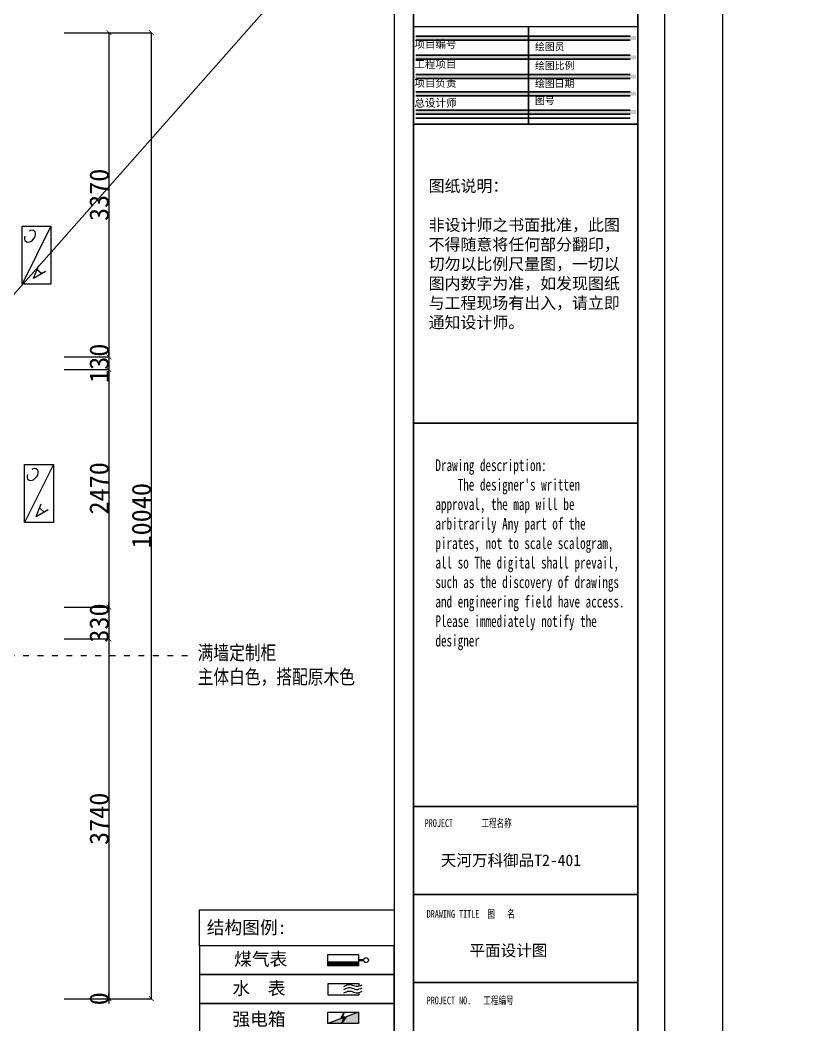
# Model space of a CAD drawing. Header units: millimetres. Extents: x -113526 to 211532, y -79714 to 28306.
# Drawn here: x 166026 to 174315, y -13352 to -2909 of the extents above; entities that cross this region are included whole.
import ezdxf

# ---------------------------------------------------------------- set-up
doc = ezdxf.new("R2010")
doc.units = ezdxf.units.MM
doc.header["$PDMODE"] = 35
doc.linetypes.add('ACAD_ISO03W100', pattern=[30, 12, -18])
for name, color, linetype in [('$Longfin_AP_HATCH', 1, 'Continuous'), ('10线框', 8, 'Continuous'), ('1A- 图框图例', 4, 'Continuous'), ('文本层', 3, 'Continuous')]:
    doc.layers.add(name, color=color, linetype=linetype)
doc.styles.get("Standard").update_dxf_attribs({"font": 'txt', "bigfont": 'gbcbig.shx'})
doc.styles.add('TXT', font='txt.shx', dxfattribs={"bigfont": 'hztxt.shx'})
doc.styles.add('宋体', font='', dxfattribs={"width": 0.7})
doc.styles.add('标准', font='simhei.ttf')
doc.styles.add('黑体', font='simhei.ttf', dxfattribs={"width": 0.8})
doc.styles.get('宋体').set_extended_font_data('新宋体')
doc.dimstyles.new('50', dxfattribs={"dimtxt": 120, "dimasz": 50, "dimexe": 1, "dimexo": 1, "dimgap": 1, "dimtad": 1, "dimdec": 0, "dimtxsty": '标准', "dimblk": 'ARCHTICK', "dimcen": 0, "dimdle": 1, "dimclrd": 157, "dimclre": 157, "dimclrt": 40, "dimadec": 0, "dimazin": 0, "dimtfac": 1, "dimtdec": 0, "dimtix": 1, "dimtmove": 2, "dimatfit": 3, "dimldrblk": 'DOT', "dimfxl": 100, "dimarcsym": 0})
doc.dimstyles.new('A3 HBA_80', dxfattribs={"dimscale": 80, "dimtxt": 2, "dimasz": 0.03, "dimexe": 2, "dimexo": 2.5, "dimgap": 0.6, "dimtad": 1, "dimdec": 0, "dimzin": 0, "dimdsep": 46, "dimtxsty": '标准', "dimblk": 'HBA_DIMENSION_TICK', "dimcen": 0, "dimclrd": 1, "dimclre": 1, "dimclrt": 2, "dimadec": 0, "dimazin": 0, "dimtfac": 1, "dimtdec": 0, "dimtix": 1, "dimtmove": 2, "dimatfit": 3, "dimldrblk": 'DOT', "dimfxl": 1, "dimtvp": 1, "dimtolj": 1, "dimtzin": 0, "dimarcsym": 0})

# ---------------------------------------------------------------- blocks, each defined once
blk = doc.blocks.new('图框')
at = {"layer": '10线框', "color": 4}
blk.add_lwpolyline([(320670.1, -86662.1), (301520.2, -86662.1), (301520.2, -100261.8), (320670.1, -100261.8)], close=True, dxfattribs=at)
blk = doc.blocks.new('shuibiao')
at = {"layer": '1A- 图框图例', "color": 8, "lineweight": -2}
for p, q in [((309795, -107743), (309795, -107627)), ((309795, -107627), (310105, -107627)), ((310105, -107627), (310105, -107647)), ((310105, -107743), (309795, -107743)), ((310105, -107725), (310105, -107743))]:
    blk.add_line(p, q, dxfattribs=at)
for points in [[(309954, -107656), (309971, -107646), (310002, -107629), (310046, -107644), (310090, -107660), (310120, -107647), (310140, -107639)], [(309954, -107687), (309971, -107677), (310002, -107660), (310046, -107676), (310090, -107692), (310120, -107679), (310140, -107670)], [(309954, -107722), (309971, -107713), (310002, -107695), (310046, -107711), (310090, -107727), (310120, -107714), (310140, -107705)]]:
    blk.add_open_spline(points, degree=3, knots=[0, 0, 0, 0, 0.898013, 1.646071, 2.131125, 3.143995, 3.143995, 3.143995, 3.143995], dxfattribs=at)
blk = doc.blocks.new('qiangdian')
at = {"layer": '1A- 图框图例'}
blk.add_hatch(color=8, dxfattribs=at).paths.add_polyline_path([(310102, -107916), (309977, -107963), (309931, -108032), (309955, -107974), (309947, -107974), (309792, -108032), (310102, -108032)])
at = {"layer": '1A- 图框图例', "color": 8}
for p, q in [((309792, -108032), (309792, -107916)), ((309792, -107916), (310102, -107916)), ((309958, -107917), (309922, -107974)), ((309958, -107917), (309940, -107963)), ((310102, -107916), (309977, -107963)), ((310102, -107916), (310102, -108032)), ((309947, -107974), (309792, -108032)), ((309922, -107974), (309955, -107974)), ((309977, -107963), (309931, -108032)), ((309955, -107974), (309931, -108032)), ((309940, -107963), (309977, -107963)), ((310102, -108032), (309792, -108032))]:
    blk.add_line(p, q, dxfattribs=at)
blk = doc.blocks.new('jiegoutuli')
at = {"layer": '1A- 图框图例', "color": 8}
for p, q in [((308486, -98862), (310466, -98862)), ((308486, -99228), (308486, -98862)), ((308486, -99228), (308486, -99521)), ((310466, -99228), (308486, -99228)), ((310466, -99228), (308486, -99228)), ((308486, -99521), (308486, -99813)), ((310466, -99521), (308486, -99521)), ((308486, -99521), (310466, -99521)), ((308486, -99813), (308486, -100106)), ((310466, -99813), (308486, -99813)), ((308486, -99813), (310466, -99813)), ((308486, -100106), (308486, -100398)), ((310466, -100106), (308486, -100106)), ((308486, -100106), (310466, -100106)), ((308486, -100398), (308486, -100691)), ((308486, -100398), (310466, -100398)), ((310466, -100398), (308486, -100398)), ((308486, -100691), (308486, -100983)), ((310466, -100691), (308486, -100691)), ((308486, -100691), (310466, -100691)), ((308486, -100983), (308486, -101276)), ((310466, -100983), (308486, -100983)), ((308486, -100983), (310466, -100983)), ((308486, -101276), (308486, -101568)), ((310466, -101276), (308486, -101276)), ((308486, -101276), (310466, -101276)), ((308486, -101568), (308486, -101861)), ((310466, -101568), (308486, -101568)), ((308486, -101568), (310466, -101568)), ((308486, -101861), (308486, -102153)), ((310466, -101861), (308486, -101861)), ((308486, -101861), (310466, -101861)), ((308486, -102153), (308486, -102446)), ((310466, -102153), (308486, -102153)), ((308486, -102153), (310466, -102153)), ((308486, -102446), (308486, -102738)), ((310466, -102446), (308486, -102446)), ((308486, -102446), (310466, -102446)), ((308486, -102738), (308486, -103031)), ((310466, -102738), (308486, -102738)), ((308486, -102738), (310466, -102738)), ((308486, -103031), (308486, -103323)), ((310466, -103031), (308486, -103031)), ((308486, -103031), (310466, -103031))]:
    blk.add_line(p, q, dxfattribs=at)
at = {"layer": '1A- 图框图例', "color": 8, "style": '黑体'}
for s, p in [('结构图例:', (308561, -99109)), ('煤气表', (308839, -99430)), ('水  表', (308821, -99726)), ('强电箱', (308821, -100039)), ('弱电箱', (308821, -100331)), ('暖气片', (308821, -100600)), ('空调洞', (308823, -100884)), ('主排污管', (308841, -101207)), ('主进水管', (308842, -101485)), ('地  漏', (308839, -101774)), ('排水口', (308823, -102071)), ('龙  头', (308818, -102351)), ('排污口', (308818, -102647)), ('新风风口', (308818, -102939)), ('门禁面板', (308818, -103232))]:
    blk.add_text(s, height=132.1, dxfattribs=at).set_placement(p)
blk = doc.blocks.new('meiqi')
at = {"layer": '1A- 图框图例'}
h = blk.add_hatch(dxfattribs=at)
h.set_pattern_fill('ANSI31', color=8, scale=0.048222, style=0)
h.set_pattern_definition([(45, (286088.866, -98502.425), (-6.567561, 6.567561), [])])
h.paths.add_polyline_path([(309792, -107409), (309792, -107447), (310102, -107447), (310102, -107409)])
at = {"layer": '1A- 图框图例', "color": 8}
for p, q in [((309792, -107331), (310102, -107331)), ((310102, -107409), (309792, -107409)), ((310102, -107331), (310102, -107447)), ((310102, -107384), (310154, -107384)), ((310102, -107394), (310154, -107394)), ((310102, -107447), (309792, -107447))]:
    blk.add_line(p, q, dxfattribs=at)
blk.add_ellipse((310179, -107389), major_axis=(24.8, 3.6), ratio=1, start_param=-0.143783, end_param=6.139402, dxfattribs=at)
blk = doc.blocks.new('dfgdf2g12df1g')
at = {"layer": '1A- 图框图例', "color": 8}
blk.add_line((307911.6, -98351.4), (307911.6, -98257.2), dxfattribs=at)
at = {"xscale": 0.8100000000013095, "yscale": 0.8100000000013095, "zscale": 0.8100000000013095}
blk.add_blockref('meiqi', (56980, -11319.2), dxfattribs=at)
blk = doc.blocks.new('_ArchTick')
at = {"color": 0, "linetype": 'ByBlock', "const_width": 0.15}
blk.add_lwpolyline([(-0.5, -0.5), (0.5, 0.5)], dxfattribs=at)
blk = doc.blocks.new('*D312')
at = {"color": 157, "lineweight": -2, "ltscale": 200, "transparency": 16777216}
for p, q in [((166486, -3040), (166952, -3040)), ((166951, -3039), (166951, -6411)), ((166486, -6410), (166952, -6410))]:
    blk.add_line(p, q, dxfattribs=at)
at = {"layer": 'Defpoints', "color": 0, "ltscale": 200, "transparency": 16777216}
for p in [(166485, -3040), (166485, -6410), (166951, -6410)]:
    blk.add_point(p, dxfattribs=at)
at = {"color": 157, "lineweight": -2, "ltscale": 200, "transparency": 16777216, "xscale": 50, "yscale": 50, "zscale": 50}
for p, rotation in [((166951, -3040), 90), ((166951, -6410), 270)]:
    blk.add_blockref('_ArchTick', p, dxfattribs=dict(at, rotation=rotation))
at = {"color": 2, "ltscale": 200, "transparency": 16777216, "insert": (166849, -4725), "char_height": 200, "attachment_point": 5, "rotation": 90, "style": '标准'}
blk.add_mtext('3370', dxfattribs=at)
blk = doc.blocks.new('_Dot')
at = {"color": 0, "linetype": 'ByBlock', "lineweight": -2}
blk.add_line((-0.5, 0), (-1, 0), dxfattribs=at)
at = {"color": 0, "linetype": 'ByBlock', "const_width": 0.5}
blk.add_lwpolyline([(-0.25, 0, 1), (0.25, 0, 1)], format="xyb", close=True, dxfattribs=at)
blk = doc.blocks.new('DOT')
at = {"color": 0, "linetype": 'ByBlock'}
blk.add_line((-0.35, 0), (-1, 0), dxfattribs=at)
at = {"color": 0, "linetype": 'ByBlock', "const_width": 0.35}
blk.add_lwpolyline([(-0.175, 0, 1), (0.175, 0, 1)], format="xyb", close=True, dxfattribs=at)
blk = doc.blocks.new('*D313')
at = {"color": 157, "lineweight": -2, "ltscale": 200, "transparency": 16777216}
for p, q in [((166951, -6410), (166951, -6360)), ((166486, -6410), (166952, -6410)), ((166951, -6410), (166951, -6540)), ((166486, -6540), (166952, -6540)), ((166951, -6540), (166951, -6590))]:
    blk.add_line(p, q, dxfattribs=at)
at = {"layer": 'Defpoints', "color": 0, "ltscale": 200, "transparency": 16777216}
for p in [(166485, -6410), (166485, -6540), (166951, -6540)]:
    blk.add_point(p, dxfattribs=at)
at = {"color": 157, "lineweight": -2, "ltscale": 200, "transparency": 16777216, "xscale": 50, "yscale": 50, "zscale": 50}
for p, rotation in [((166951, -6410), 270), ((166951, -6540), 90)]:
    blk.add_blockref('_ArchTick', p, dxfattribs=dict(at, rotation=rotation))
at = {"color": 2, "ltscale": 200, "transparency": 16777216, "insert": (166849, -6475), "char_height": 200, "attachment_point": 5, "rotation": 90, "style": '标准'}
blk.add_mtext('130', dxfattribs=at)
blk = doc.blocks.new('*D314')
at = {"color": 157, "lineweight": -2, "ltscale": 200, "transparency": 16777216}
for p, q in [((166486, -6540), (166952, -6540)), ((166951, -6539), (166951, -9011)), ((166486, -9010), (166952, -9010))]:
    blk.add_line(p, q, dxfattribs=at)
at = {"layer": 'Defpoints', "color": 0, "ltscale": 200, "transparency": 16777216}
for p in [(166485, -6540), (166485, -9010), (166951, -9010)]:
    blk.add_point(p, dxfattribs=at)
at = {"color": 157, "lineweight": -2, "ltscale": 200, "transparency": 16777216, "xscale": 50, "yscale": 50, "zscale": 50}
for p, rotation in [((166951, -6540), 90), ((166951, -9010), 270)]:
    blk.add_blockref('_ArchTick', p, dxfattribs=dict(at, rotation=rotation))
at = {"color": 2, "ltscale": 200, "transparency": 16777216, "insert": (166849, -7775), "char_height": 200, "attachment_point": 5, "rotation": 90, "style": '标准'}
blk.add_mtext('2470', dxfattribs=at)
blk = doc.blocks.new('*D315')
at = {"color": 157, "lineweight": -2, "ltscale": 200, "transparency": 16777216}
for p, q in [((166951, -9010), (166951, -8960)), ((166486, -9010), (166952, -9010)), ((166951, -9010), (166951, -9340)), ((166486, -9340), (166952, -9340)), ((166951, -9340), (166951, -9390))]:
    blk.add_line(p, q, dxfattribs=at)
at = {"layer": 'Defpoints', "color": 0, "ltscale": 200, "transparency": 16777216}
for p in [(166485, -9010), (166485, -9340), (166951, -9340)]:
    blk.add_point(p, dxfattribs=at)
at = {"color": 157, "lineweight": -2, "ltscale": 200, "transparency": 16777216, "xscale": 50, "yscale": 50, "zscale": 50}
for p, rotation in [((166951, -9010), 270), ((166951, -9340), 90)]:
    blk.add_blockref('_ArchTick', p, dxfattribs=dict(at, rotation=rotation))
at = {"color": 2, "ltscale": 200, "transparency": 16777216, "insert": (166849, -9175), "char_height": 200, "attachment_point": 5, "rotation": 90, "style": '标准'}
blk.add_mtext('330', dxfattribs=at)
blk = doc.blocks.new('*D316')
at = {"color": 157, "lineweight": -2, "ltscale": 200, "transparency": 16777216}
for p, q in [((166486, -9340), (166952, -9340)), ((166951, -9339), (166951, -13081)), ((166486, -13080), (166952, -13080))]:
    blk.add_line(p, q, dxfattribs=at)
at = {"layer": 'Defpoints', "color": 0, "ltscale": 200, "transparency": 16777216}
for p in [(166485, -9340), (166485, -13080), (166951, -13080)]:
    blk.add_point(p, dxfattribs=at)
at = {"color": 157, "lineweight": -2, "ltscale": 200, "transparency": 16777216, "xscale": 50, "yscale": 50, "zscale": 50}
for p, rotation in [((166951, -9340), 90), ((166951, -13080), 270)]:
    blk.add_blockref('_ArchTick', p, dxfattribs=dict(at, rotation=rotation))
at = {"color": 2, "ltscale": 200, "transparency": 16777216, "insert": (166849, -11210), "char_height": 200, "attachment_point": 5, "rotation": 90, "style": '标准'}
blk.add_mtext('3740', dxfattribs=at)
blk = doc.blocks.new('*D317')
at = {"color": 157, "lineweight": -2, "ltscale": 200, "transparency": 16777216}
for p, q in [((166951, -13080), (166951, -13030)), ((166486, -13080), (166952, -13080)), ((166486, -13080), (166952, -13080)), ((166951, -13080), (166951, -13130)), ((166951, -13080), (166951, -13080))]:
    blk.add_line(p, q, dxfattribs=at)
at = {"layer": 'Defpoints', "color": 0, "ltscale": 200, "transparency": 16777216}
for p in [(166485, -13080), (166485, -13080), (166951, -13080)]:
    blk.add_point(p, dxfattribs=at)
at = {"color": 157, "lineweight": -2, "ltscale": 200, "transparency": 16777216, "xscale": 50, "yscale": 50, "zscale": 50}
for rotation in [270, 90]:
    blk.add_blockref('_ArchTick', (166951, -13080), dxfattribs=dict(at, rotation=rotation))
at = {"color": 2, "ltscale": 200, "transparency": 16777216, "insert": (166849, -13080), "char_height": 200, "attachment_point": 5, "rotation": 90, "style": '标准'}
blk.add_mtext('0', dxfattribs=at)
blk = doc.blocks.new('*D318')
at = {"color": 157, "lineweight": -2, "ltscale": 200, "transparency": 16777216}
for p, q in [((166486, -3040), (167392, -3040)), ((167391, -3039), (167391, -13081)), ((166486, -13080), (167392, -13080))]:
    blk.add_line(p, q, dxfattribs=at)
at = {"layer": 'Defpoints', "color": 0, "ltscale": 200, "transparency": 16777216}
for p in [(166485, -3040), (166485, -13080), (167391, -13080)]:
    blk.add_point(p, dxfattribs=at)
at = {"color": 157, "lineweight": -2, "ltscale": 200, "transparency": 16777216, "xscale": 50, "yscale": 50, "zscale": 50}
for p, rotation in [((167391, -3040), 90), ((167391, -13080), 270)]:
    blk.add_blockref('_ArchTick', p, dxfattribs=dict(at, rotation=rotation))
at = {"color": 2, "ltscale": 200, "transparency": 16777216, "insert": (167289, -8060), "char_height": 200, "attachment_point": 5, "rotation": 90, "style": '标准'}
blk.add_mtext('10040', dxfattribs=at)
blk = doc.blocks.new('sadffgdj')
at = {"color": 250, "linetype": 'Continuous'}
for p, q in [((108091, -7757), (108692, -7757)), ((108091, -8057), (108091, -7757)), ((108692, -7757), (108692, -8057)), ((108692, -8057), (108091, -8057))]:
    blk.add_line(p, q, dxfattribs=at)
at = {"color": 250, "linetype": 'ByBlock'}
blk.add_line((108692, -8057), (108091, -7757), dxfattribs=at)
at = {"color": 250, "linetype": 'Continuous'}
for s, p in [('C', (108598, -7933)), ('A', (108220, -8005))]:
    blk.add_text(s, height=136, rotation=48.9322, dxfattribs=at).set_placement(p)
blk = doc.blocks.new('HBA_DIMENSION_TICK')
at = {"color": 0, "linetype": 'ByBlock'}
for p, q in [((-10, 0), (0, 0)), ((0, 0), (10, 0))]:
    blk.add_line(p, q, dxfattribs=at)
at = {"color": 50, "linetype": 'ByBlock'}
blk.add_solid([(-10, -7), (-7, -10), (7, 10), (10, 7)], dxfattribs=at)

msp = doc.modelspace()

# ---------------------------------------------------------------- hatches: boundary and pattern name
at = {"layer": '10线框', "lineweight": 30}
h = msp.add_hatch(color=256, dxfattribs=at)
h.paths.add_polyline_path([(171314.9, -3074.7), (170141.7, -3074.7), (170141.7, -3116.3), (171314.9, -3116.3)])
h.paths.add_polyline_path([(172432.6, -3074.7), (171314.9, -3074.7), (171314.9, -3116.3), (172432.6, -3116.3)])
h.paths.add_polyline_path([(171314.9, -3273.8), (170141.7, -3273.8), (170141.7, -3315.5), (171314.9, -3315.5)])
h.paths.add_polyline_path([(172432.6, -3273.8), (171314.9, -3273.8), (171314.9, -3315.5), (172432.6, -3315.5)])
h.paths.add_polyline_path([(171314.9, -3474.2), (170141.7, -3474.2), (170141.7, -3515.9), (171314.9, -3515.9)])
h.paths.add_polyline_path([(172432.6, -3474.2), (171314.9, -3474.2), (171314.9, -3515.9), (172432.6, -3515.9)])
h.paths.add_polyline_path([(171314.9, -3653), (170141.7, -3653), (170141.7, -3694.7), (171314.9, -3694.7)])
h.paths.add_polyline_path([(172432.6, -3653), (171314.9, -3653), (171314.9, -3694.7), (172432.6, -3694.7)])
h.paths.add_polyline_path([(171314.9, -3844.5), (170141.7, -3844.5), (170141.7, -3886.2), (171314.9, -3886.2)])
h = msp.add_hatch(color=256, dxfattribs=at)
h.paths.add_polyline_path([(171314.9, -3074.7), (170141.7, -3074.7), (170141.7, -3116.3), (171314.9, -3116.3)])
h.paths.add_polyline_path([(172432.6, -3074.7), (171314.9, -3074.7), (171314.9, -3116.3), (172432.6, -3116.3)])
h.paths.add_polyline_path([(171314.9, -3273.8), (170141.7, -3273.8), (170141.7, -3315.5), (171314.9, -3315.5)])
h.paths.add_polyline_path([(172432.6, -3273.8), (171314.9, -3273.8), (171314.9, -3315.5), (172432.6, -3315.5)])
h.paths.add_polyline_path([(171314.9, -3474.2), (170141.7, -3474.2), (170141.7, -3515.9), (171314.9, -3515.9)])
h.paths.add_polyline_path([(172432.6, -3474.2), (171314.9, -3474.2), (171314.9, -3515.9), (172432.6, -3515.9)])
h.paths.add_polyline_path([(171314.9, -3653), (170141.7, -3653), (170141.7, -3694.7), (171314.9, -3694.7)])
h.paths.add_polyline_path([(172432.6, -3653), (171314.9, -3653), (171314.9, -3694.7), (172432.6, -3694.7)])
h.paths.add_polyline_path([(171314.9, -3844.5), (170141.7, -3844.5), (170141.7, -3886.2), (171314.9, -3886.2)])
msp.add_hatch(color=256, dxfattribs=at).paths.add_polyline_path([(172432.6, -3844.5), (171314.9, -3844.5), (171314.9, -3886.2), (172432.6, -3886.2)])
msp.add_hatch(color=256, dxfattribs=at).paths.add_polyline_path([(172432.6, -3844.5), (171314.9, -3844.5), (171314.9, -3886.2), (172432.6, -3886.2)])

# ---------------------------------------------------------------- linework, layer by layer
at = {"color": 2}
msp.add_lwpolyline([(174315.4, 3686.1), (151398.3, -22219.4)], dxfattribs=at)
at = {"layer": '10线框'}
for p, q in [((169918.1, -679.6), (169918.1, -16721.6)), ((172732.5, -16721.6), (172732.5, -679.6)), ((172732.5, -16721.6), (172732.5, -679.6)), ((170119.1, -961), (170119.1, -16440.1)), ((172451, -2980.1), (170119.1, -2980.1)), ((172451, -2980.1), (170119.1, -2980.1)), ((170119.1, -7096.4), (172451, -7096.4)), ((170119.1, -7096.4), (172451, -7096.4)), ((170119.1, -11082), (172451, -11082)), ((170119.1, -11082), (172451, -11082)), ((170119.1, -11996.5), (172451, -11996.5)), ((170119.1, -11996.5), (172451, -11996.5)), ((170119.1, -11996.5), (172451, -11996.5)), ((170119.1, -11996.5), (172451, -11996.5)), ((170119.1, -11996.5), (172451, -11996.5)), ((170119.1, -11996.5), (172451, -11996.5)), ((170119.1, -12910.9), (172451, -12910.9)), ((170119.1, -12910.9), (172451, -12910.9))]:
    msp.add_line(p, q, dxfattribs=at)
at = {"layer": '10线框', "lineweight": 0}
msp.add_line((170119.1, -961), (170119.1, -16440.1), dxfattribs=at)
at = {"layer": '10线框', "lineweight": 30}
for p, q in [((170119.1, -16440.1), (170119.1, -961)), ((172451, -961), (172451, -16440.1)), ((172451, -961), (172451, -16440.1)), ((171314.9, -2980.1), (171314.9, -3990.3)), ((171314.9, -2980.1), (171314.9, -3990.3)), ((170141.7, -3074.7), (172373.6, -3074.7)), ((170141.7, -3074.7), (172373.6, -3074.7)), ((170141.7, -3116.3), (172373.6, -3116.3)), ((170141.7, -3116.3), (172373.6, -3116.3)), ((170141.7, -3273.8), (172373.6, -3273.8)), ((170141.7, -3273.8), (172373.6, -3273.8)), ((170141.7, -3315.5), (172373.6, -3315.5)), ((170141.7, -3315.5), (172373.6, -3315.5)), ((170141.7, -3474.2), (172373.6, -3474.2)), ((170141.7, -3474.2), (172373.6, -3474.2)), ((170141.7, -3515.9), (172373.6, -3515.9)), ((170141.7, -3515.9), (172373.6, -3515.9)), ((170141.7, -3653), (172373.6, -3653)), ((170141.7, -3653), (172373.6, -3653)), ((170141.7, -3694.7), (172373.6, -3694.7)), ((170141.7, -3694.7), (172373.6, -3694.7)), ((170141.7, -3844.5), (172373.6, -3844.5)), ((170141.7, -3844.5), (172373.6, -3844.5)), ((170141.7, -3886.2), (172373.6, -3886.2)), ((170141.7, -3886.2), (172373.6, -3886.2)), ((170141.7, -3927.8), (172373.6, -3927.8)), ((170141.7, -3927.8), (172373.6, -3927.8)), ((170119.1, -3990.3), (172451, -3990.3)), ((170119.1, -3990.3), (172451, -3990.3)), ((170119.1, -7096.4), (172451, -7096.4)), ((170119.1, -7096.4), (172451, -7096.4)), ((170119.1, -11082), (172451, -11082)), ((170119.1, -11082), (172451, -11082)), ((170119.1, -11996.5), (172451, -11996.5)), ((170119.1, -11996.5), (172451, -11996.5)), ((170119.1, -12910.9), (172451, -12910.9)), ((170119.1, -12910.9), (172451, -12910.9))]:
    msp.add_line(p, q, dxfattribs=at)
at = {"layer": '1A- 图框图例', "color": 8}
for p, q in [((169918.1, -12154.6), (169918.1, -12528.9)), ((169918.1, -12828.4), (169918.1, -12528.9)), ((169918.1, -13127.9), (169918.1, -12828.4)), ((169918.1, -13427.4), (169918.1, -13127.9))]:
    msp.add_line(p, q, dxfattribs=at)

# ---------------------------------------------------------------- block references
for name, p, xscale, yscale, zscale in [('图框', (-223881.8, 107071.6), 1.238710232719313, 1.238710232704761, 1.238710232707264), ('jiegoutuli', (-147914.1, 89053.5), 1.023727465042612, 1.023727465042612, 1.023727465041254), ('dfgdf2g12df1g', (-219928.9, 111564.3), 1.263861067942344, 1.263861067956896, 1.263861067956018), ('shuibiao', (-147914.1, 97258.4), 1.023727465042612, 1.023727465042612, 1.023727465041254), ('qiangdian', (-147914.1, 97258.4), 1.023727465042612, 1.023727465042612, 1.023727465041254)]:
    msp.add_blockref(name, p, dxfattribs=dict(xscale=xscale, yscale=yscale, zscale=zscale))
at = {"color": 2, "rotation": 90}
for p in [(158290, -113743.2), (158316.9, -116220.2)]:
    msp.add_blockref('sadffgdj', p, dxfattribs=at)

# ---------------------------------------------------------------- texts
at = {"layer": '10线框', "lineweight": 30, "attachment_point": 1, "style": 'TXT'}
for s, insert, char_height, width in [('{\\fSimHei|b0|i0|c134|p2;     项目编号}', (169855.6, -3118.3), 80.176, 2760.426), ('{\\fSimHei|b0|i0|c134|p2;     项目编号}', (169855.6, -3118.3), 80.176, 2760.426), ('{\\fSimHei|b0|i0|c134|p2;      绘图员}', (171076.8, -3148), 74.961, 2580.879), ('{\\fSimHei|b0|i0|c134|p2;      绘图员}', (171076.8, -3148), 74.961, 2580.879), ('{\\fSimHei|b0|i0|c134|p2;     工程项目}', (169855.6, -3326), 80.176, 2760.426), ('{\\fSimHei|b0|i0|c134|p2;     工程项目}', (169855.6, -3326), 80.176, 2760.426), ('{\\fSimHei|b0|i0|c134|p2;      绘图比例}', (171076.8, -3344.5), 74.961, 2580.879), ('{\\fSimHei|b0|i0|c134|p2;     项目负责 }', (169855.6, -3522.7), 80.176, 2760.426), ('{\\fSimHei|b0|i0|c134|p2;     项目负责 }', (169855.6, -3522.7), 80.176, 2760.426), ('{\\fSimHei|b0|i0|c134|p2;      绘图日期}', (171076.8, -3530.6), 74.961, 2580.879), ('{\\fSimHei|b0|i0|c134|p2;      绘图日期}', (171076.8, -3530.6), 74.961, 2580.879), ('{\\fSimHei|b0|i0|c134|p2;     总设计师 }', (169855.6, -3729.3), 80.176, 2760.426), ('{\\fSimHei|b0|i0|c134|p2;     总设计师 }', (169855.6, -3729.3), 80.176, 2760.426), ('{\\fSimHei|b0|i0|c134|p2;      图号}', (171076.8, -3708.6), 74.961, 2580.879), ('{\\fSimHei|b0|i0|c134|p2;      图号}', (171076.8, -3708.6), 74.961, 2580.879), ('{\\fSimHei|b0|i0|c134|p2;图纸说明：\\P            \\P非设计师之书面批准，此图不得随意将任何部分翻印，切勿以比例尺量图，一切以图内数字为准，如发现图纸与工程现场有出入，请立即通知设计师。}', (170276, -4571.9), 121.53, 2055.882), ('{\\fSimHei|b0|i0|c134|p2;图纸说明：\\P            \\P非设计师之书面批准，此图不得随意将任何部分翻印，切勿以比例尺量图，一切以图内数字为准，如发现图纸与工程现场有出入，请立即通知设计师。}', (170276, -4571.9), 121.53, 2055.882)]:
    msp.add_mtext(s, dxfattribs=dict(at, insert=insert, char_height=char_height, width=width))
at = {"layer": '10线框', "attachment_point": 1, "style": '宋体'}
for s, insert, char_height, width in [("Drawing description:\\P    The designer's written approval, the map will be arbitrarily Any part of the pirates, not to scale scalogram, all so The digital shall prevail, such as the discovery of drawings and engineering field have access. Please immediately notify the designer", (170346.8, -7473.9), 121.53, 2048.415), ("Drawing description:\\P    The designer's written approval, the map will be arbitrarily Any part of the pirates, not to scale scalogram, all so The digital shall prevail, such as the discovery of drawings and engineering field have access. Please immediately notify the designer", (170346.8, -7473.9), 121.53, 2048.415), ('PROJECT       工程名称', (170235.4, -11214.7), 80.411, 1311.971), ('PROJECT       工程名称', (170235.4, -11214.7), 80.411, 1311.971), ('DRAWING TITLE  图   名', (170255.7, -12158.4), 80.411, 1302.59), ('DRAWING TITLE  图   名', (170255.7, -12158.4), 80.411, 1302.59), ('PROJECT NO.   工程编号', (170255.7, -13057.5), 80.411, 1310.564), ('PROJECT NO.   工程编号', (170255.7, -13057.5), 80.411, 1310.564)]:
    msp.add_mtext(s, dxfattribs=dict(at, insert=insert, char_height=char_height, width=width))
at = {"layer": '10线框', "lineweight": 30, "ltscale": 200, "insert": (167873.2, -9408.5), "char_height": 150, "width": 2359.969, "attachment_point": 1, "style": '黑体'}
msp.add_mtext('{\\fKaiTi|b0|i0|c134|p49;\\C2;满墙定制柜\\P主体白色，搭配原木色}', dxfattribs=at)
at = {"layer": '文本层', "color": 2, "style": '宋体'}
for s, height, p in [('天河万科御品T2-401', 118.986, (170401.7, -11700.1, 0)), ('平面设计图', 118.99, (170700.5, -12637.8, 0))]:
    msp.add_text(s, height=height, dxfattribs=at).set_placement(p)

# ---------------------------------------------------------------- dimensions: what is measured, and where the dimension line sits
at = {"ltscale": 200}
for base, p1, p2, picture, middle in [((166951.2, -6409.7), (166485.1, -3039.7), (166485.1, -6409.7), '*D312', (166849.1, -4724.7)), ((167391.1, -13079.7), (166485.1, -3039.7), (166485.1, -13079.7), '*D318', (167289, -8059.7)), ((166951.2, -6539.7), (166485.1, -6409.7), (166485.1, -6539.7), '*D313', (166849.1, -6474.7)), ((166951.2, -9009.7), (166485.1, -6539.7), (166485.1, -9009.7), '*D314', (166849.1, -7774.7)), ((166951.2, -9339.7), (166485.1, -9009.7), (166485.1, -9339.7), '*D315', (166849.1, -9174.7)), ((166951.2, -13079.7), (166485.1, -9339.7), (166485.1, -13079.7), '*D316', (166849.1, -11209.7)), ((166951.2208416, -13079.7474852), (166485.1218416, -13079.7474852), (166485.1218416, -13079.7474852), '*D317', (166849.0972461, -13079.7474852))]:
    dim = msp.add_linear_dim(base=base, p1=p1, p2=p2, angle=270, dimstyle='50', override={"dimtxt": 200, "dimclrt": 2, "dimldrblk": 'DOT'}, dxfattribs=at)
    dim.commit()
    dim.dimension.update_dxf_attribs({"geometry": picture, "text_midpoint": middle})

# ---------------------------------------------------------------- leaders
at = {"layer": '$Longfin_AP_HATCH', "color": 2, "linetype": 'ACAD_ISO03W100', "ltscale": 5}
msp.add_leader([(163508.7, -9511), (167769.6, -9511)], dimstyle='A3 HBA_80', override={"dimtxt": 1.3, "dimasz": 1.5, "dimtad": 0, "dimtxsty": '宋体', "dimclrd": 250, "dimclre": 250, "dimldrblk": 'DOT', "dimfxl": 100, "dimfxlon": 1}, dxfattribs=at)

doc.saveas('drawing.dxf')
